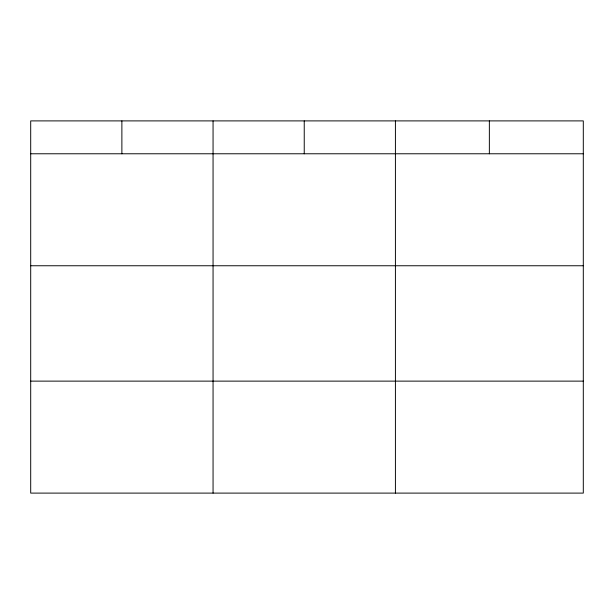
<?xml version="1.0" encoding="UTF-8"?>
<svg xmlns="http://www.w3.org/2000/svg" width="614" height="614" viewBox="0 0 614 614"><rect width="100%" height="100%" fill="white"/><g stroke="black" fill="none" stroke-linecap="round" stroke-linejoin="round"><path stroke-width="0.92" d="M583.3 153.776L583.3 493.103L30.7 493.103L30.7 120.897L583.3 120.897L583.3 153.776L30.7 153.776M30.7 265.755L583.3 265.755M30.7 381.125L583.3 381.125M489.358 120.897L489.358 153.776M395.416 120.897L395.416 493.103M304.237 120.897L304.237 153.776M213.058 120.897L213.058 493.103M121.879 120.897L121.879 153.776"/></g></svg>
